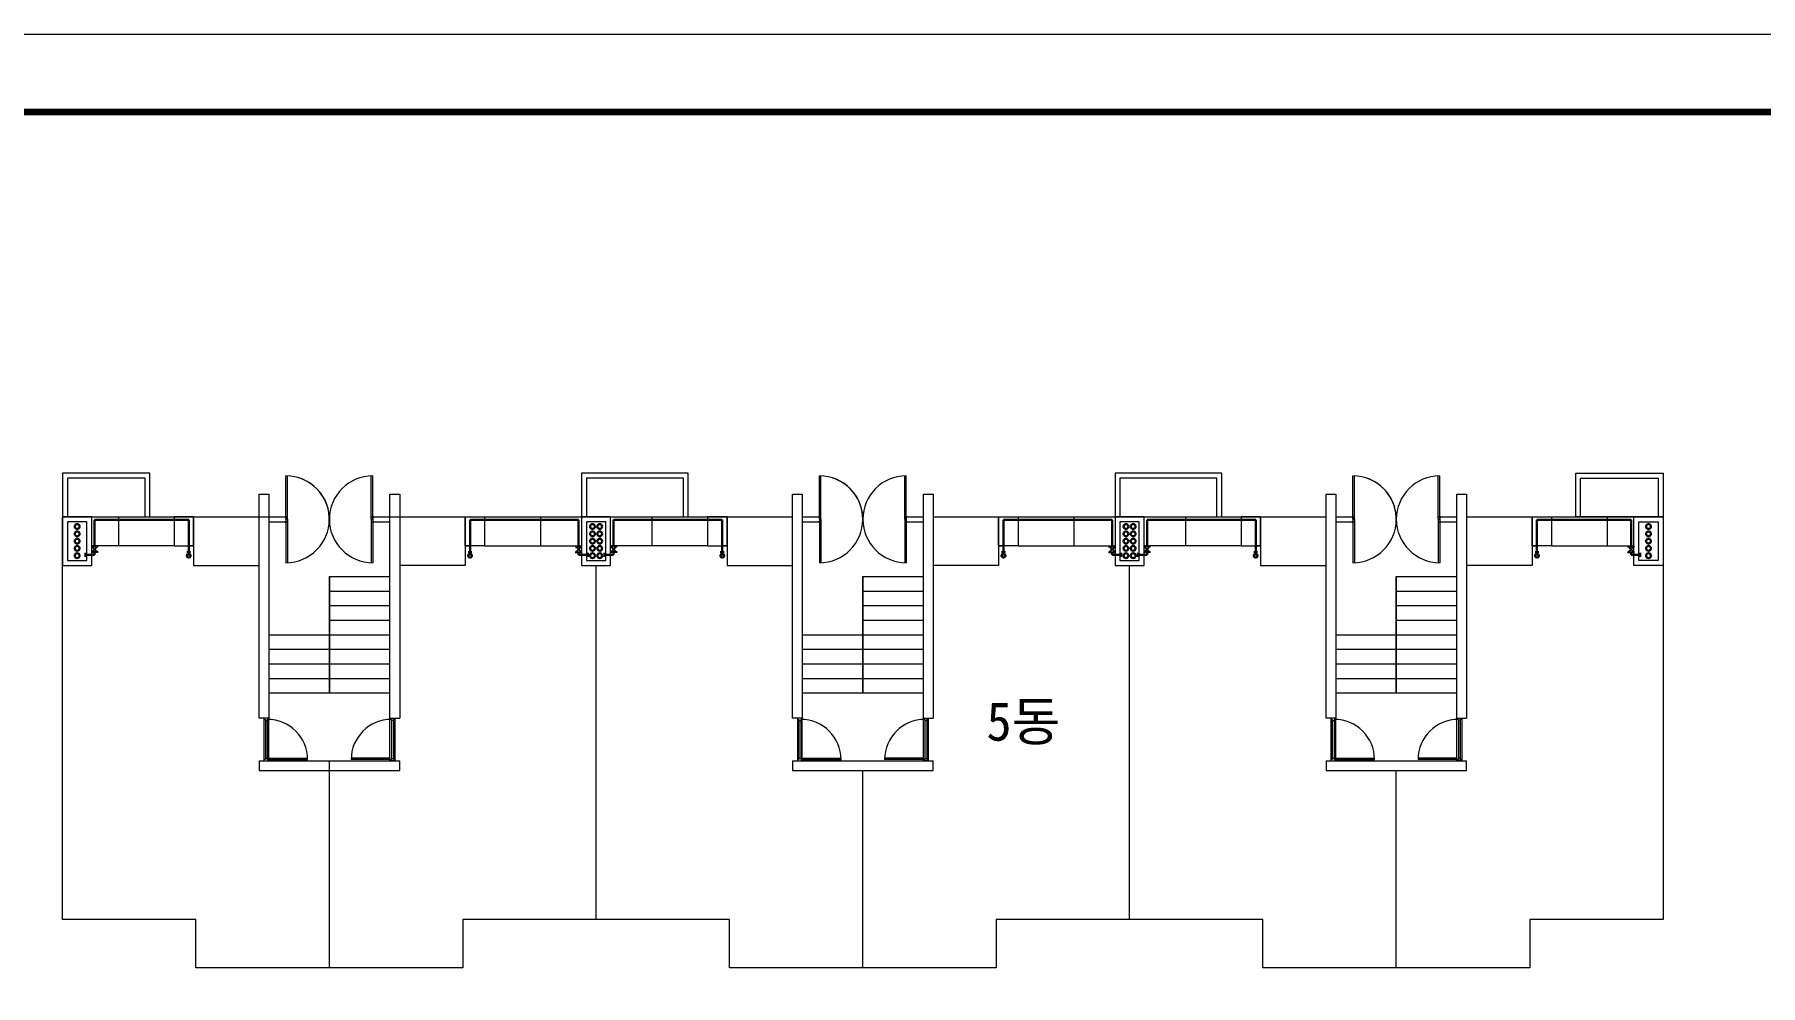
# Model space of a CAD drawing. Header units: millimetres. Extents: x 77978 to 1977917, y -128530 to 383426.
# Drawn here: x 1661216 to 1696804, y 109608 to 129213 of the extents above; entities that cross this region are included whole.
import ezdxf

# ---------------------------------------------------------------- set-up
doc = ezdxf.new("R2010")
doc.units = ezdxf.units.MM
doc.header["$LTSCALE"] = 20
doc.layers.get('0').update_dxf_attribs({"lineweight": 0})
doc.layers.add('TEXT', color=2, linetype='Continuous')
doc.layers.add('급수부품', color=2, linetype='Continuous')
for name, color, linetype, lineweight in [('WID', 6, 'Continuous', 0), ('건축선', 7, 'Continuous', 0), ('급수', 3, 'Continuous', 30)]:
    doc.layers.add(name, color=color, linetype=linetype, lineweight=lineweight)
doc.styles.add('굴림800', font='', dxfattribs={"height": 800})
doc.styles.get('굴림800').set_extended_font_data('GulimChe')

# ---------------------------------------------------------------- blocks, each defined once
blk = doc.blocks.new('상수도 도각-다중')
at = {"lineweight": 100}
blk.add_line((123000, 86100), (3000, 86100), dxfattribs=at)
blk.add_lwpolyline([(0, 0), (126000, 0), (126000, 89100), (0, 89100)], close=True)
blk = doc.blocks.new('A$C701459fe')
at = {"layer": '급수부품'}
for p, q in [((0, -283), (0, 284)), ((0, 233), (460, -232)), ((460, 233), (0, -232)), ((460, -283), (460, 284))]:
    blk.add_line(p, q, dxfattribs=at)

msp = doc.modelspace()

# ---------------------------------------------------------------- linework, layer by layer
for p, q in [((1663495.1, 119269.1), (1663495.1, 120069.1)), ((1674595.1, 119269.1), (1674595.1, 120069.1)), ((1685595.1, 119269.1), (1685595.1, 120069.1)), ((1693095.1, 119269.1), (1693095.1, 120069.1)), ((1665845.1, 119739.1), (1666045.1, 119739.1)), ((1668545.1, 119739.1), (1668745.1, 119739.1)), ((1676845.1, 119739.1), (1677045.1, 119739.1)), ((1679545.1, 119739.1), (1679745.1, 119739.1)), ((1687845.1, 119739.1), (1688045.1, 119739.1)), ((1690545.1, 119739.1), (1690745.1, 119739.1)), ((1661795.1, 119269.1), (1666045.1, 119269.1)), ((1661795.1, 110969.1), (1661795.1, 119269.1)), ((1662395.1, 119269.1), (1664495.1, 119269.1)), ((1662945.1, 119269.1), (1662945.1, 118669.1)), ((1664495.1, 119269.1), (1664495.1, 118269.1)), ((1668545.1, 119269.1), (1676845.1, 119269.1)), ((1670095.1, 119269.1), (1670095.1, 118269.1)), ((1671645.1, 119269.1), (1671645.1, 118669.1)), ((1673945.1, 119269.1), (1673945.1, 118669.1)), ((1675495.1, 119269.1), (1675495.1, 118269.1)), ((1679745.1, 119269.1), (1687845.1, 119269.1)), ((1681095.1, 119269.1), (1681095.1, 118269.1)), ((1682645.1, 119269.1), (1682645.1, 118669.1)), ((1684945.1, 119269.1), (1684945.1, 118669.1)), ((1686495.1, 119269.1), (1686495.1, 118269.1)), ((1690745.1, 119269.1), (1694795.1, 119269.1)), ((1692095.1, 119269.1), (1692095.1, 118269.1)), ((1693645.1, 119269.1), (1693645.1, 118669.1)), ((1694795.1, 119269.1), (1694795.1, 110969.1)), ((1664095.1, 118669.1), (1662395.1, 118669.1)), ((1664495.1, 118669.1), (1664395.1, 118669.1)), ((1670095.1, 118669.1), (1670195.1, 118669.1)), ((1670495.1, 118669.1), (1672495.1, 118669.1)), ((1675095.1, 118669.1), (1673095.1, 118669.1)), ((1675495.1, 118669.1), (1675395.1, 118669.1)), ((1681095.1, 118669.1), (1681195.1, 118669.1)), ((1681495.1, 118669.1), (1683495.1, 118669.1)), ((1686095.1, 118669.1), (1684095.1, 118669.1)), ((1686495.1, 118669.1), (1686395.1, 118669.1)), ((1692095.1, 118669.1), (1692195.1, 118669.1)), ((1692495.1, 118669.1), (1694195.1, 118669.1)), ((1664495.1, 118269.1), (1665845.1, 118269.1)), ((1670095.1, 118269.1), (1668745.1, 118269.1)), ((1672795.1, 110969.1), (1672795.1, 118269.1)), ((1675495.1, 118269.1), (1676845.1, 118269.1)), ((1681095.1, 118269.1), (1679745.1, 118269.1)), ((1683795.1, 110969.1), (1683795.1, 118269.1)), ((1686495.1, 118269.1), (1687845.1, 118269.1)), ((1692095.1, 118269.1), (1690745.1, 118269.1)), ((1667295.1, 115639.1), (1667295.1, 118039.1)), ((1678295.1, 115639.1), (1678295.1, 118039.1)), ((1678295.1, 115639.1), (1678295.1, 118039.1)), ((1689295.1, 115639.1), (1689295.1, 118039.1)), ((1689295.1, 115639.1), (1689295.1, 118039.1)), ((1667295.1, 109969.1), (1667295.1, 114239.1)), ((1678295.1, 109969.1), (1678295.1, 114039.1)), ((1689295.1, 109969.1), (1689295.1, 114039.1)), ((1664545.1, 110969.1), (1661795.1, 110969.1)), ((1664545.1, 109969.1), (1664545.1, 110969.1)), ((1675545.1, 110969.1), (1670045.1, 110969.1)), ((1670045.1, 110969.1), (1670045.1, 109969.1)), ((1675545.1, 109969.1), (1675545.1, 110969.1)), ((1686545.1, 110969.1), (1681045.1, 110969.1)), ((1681045.1, 110969.1), (1681045.1, 109969.1)), ((1686545.1, 109969.1), (1686545.1, 110969.1)), ((1694795.1, 110969.1), (1692045.1, 110969.1)), ((1692045.1, 110969.1), (1692045.1, 109969.1)), ((1670045.1, 109969.1), (1664545.1, 109969.1)), ((1681045.1, 109969.1), (1675545.1, 109969.1)), ((1692045.1, 109969.1), (1686545.1, 109969.1))]:
    msp.add_line(p, q)
at = {"color": 5}
for p, q in [((1672595.1, 119269.1), (1674595.1, 119269.1)), ((1683595.1, 119269.1), (1685595.1, 119269.1))]:
    msp.add_line(p, q, dxfattribs=at)
for points in [[(1663595.1, 120169.1), (1661795.1, 120169.1), (1661795.1, 119269.1), (1663595.1, 119269.1)], [(1663495.1, 120069.1), (1661895.1, 120069.1), (1661895.1, 119269.1), (1663495.1, 119269.1)], [(1674695.1, 120169.1), (1672495.1, 120169.1), (1672495.1, 119269.1), (1674695.1, 119269.1)], [(1674595.1, 120069.1), (1672595.1, 120069.1), (1672595.1, 119269.1), (1674595.1, 119269.1)], [(1685695.1, 120169.1), (1683495.1, 120169.1), (1683495.1, 119269.1), (1685695.1, 119269.1)], [(1685595.1, 120069.1), (1683595.1, 120069.1), (1683595.1, 119269.1), (1685595.1, 119269.1)], [(1692995.1, 120169.1), (1694795.1, 120169.1), (1694795.1, 119269.1), (1692995.1, 119269.1)], [(1693095.1, 120069.1), (1694695.1, 120069.1), (1694695.1, 119269.1), (1693095.1, 119269.1)], [(1661795.1, 118269.1), (1662395.1, 118269.1), (1662395.1, 119269.1), (1661795.1, 119269.1)], [(1664095.1, 118669.1), (1664495.1, 118669.1), (1664495.1, 119269.1), (1664095.1, 119269.1)], [(1670495.1, 118669.1), (1670095.1, 118669.1), (1670095.1, 119269.1), (1670495.1, 119269.1)], [(1672495.1, 118269.1), (1673095.1, 118269.1), (1673095.1, 119269.1), (1672495.1, 119269.1)], [(1675095.1, 118669.1), (1675495.1, 118669.1), (1675495.1, 119269.1), (1675095.1, 119269.1)], [(1681495.1, 118669.1), (1681095.1, 118669.1), (1681095.1, 119269.1), (1681495.1, 119269.1)], [(1683495.1, 118269.1), (1684095.1, 118269.1), (1684095.1, 119269.1), (1683495.1, 119269.1)], [(1686095.1, 118669.1), (1686495.1, 118669.1), (1686495.1, 119269.1), (1686095.1, 119269.1)], [(1692495.1, 118669.1), (1692095.1, 118669.1), (1692095.1, 119269.1), (1692495.1, 119269.1)], [(1694795.1, 118269.1), (1694195.1, 118269.1), (1694195.1, 119269.1), (1694795.1, 119269.1)], [(1661895.1, 118369.1), (1662295.1, 118369.1), (1662295.1, 119169.1), (1661895.1, 119169.1)], [(1672595.1, 118369.1), (1672995.1, 118369.1), (1672995.1, 119169.1), (1672595.1, 119169.1)], [(1683595.1, 118369.1), (1683995.1, 118369.1), (1683995.1, 119169.1), (1683595.1, 119169.1)], [(1694695.1, 118369.1), (1694295.1, 118369.1), (1694295.1, 119169.1), (1694695.1, 119169.1)]]:
    msp.add_lwpolyline(points, close=True)
at = {"layer": 'WID'}
for p, q in [((1666400.1, 119219.1), (1666400.1, 120114.1)), ((1666430.1, 119219.1), (1666430.1, 120113.6)), ((1668160.1, 119219.1), (1668160.1, 120113.6)), ((1668160.1, 119269.1), (1668160.1, 120109.7)), ((1668190.1, 119219.1), (1668190.1, 120114.1)), ((1668190.1, 119219.1), (1668190.1, 120110.3)), ((1677400.1, 119219.1), (1677400.1, 120114.1)), ((1677430.1, 119219.1), (1677430.1, 120113.6)), ((1679160.1, 119219.1), (1679160.1, 120113.6)), ((1679160.1, 119269.1), (1679160.1, 120109.7)), ((1679190.1, 119219.1), (1679190.1, 120114.1)), ((1679190.1, 119219.1), (1679190.1, 120110.3)), ((1688400.1, 119219.1), (1688400.1, 120114.1)), ((1688430.1, 119219.1), (1688430.1, 120113.6)), ((1690160.1, 119219.1), (1690160.1, 120113.6)), ((1690160.1, 119269.1), (1690160.1, 120109.7)), ((1690190.1, 119219.1), (1690190.1, 120114.1)), ((1690190.1, 119219.1), (1690190.1, 120110.3)), ((1666045.1, 119269.1), (1666430.1, 119269.1)), ((1666375.1, 119269.1), (1666400.1, 119269.1)), ((1666400.1, 119269.1), (1666400.1, 119169.1)), ((1666430.1, 119269.1), (1666400.1, 119269.1)), ((1668160.1, 119269.1), (1668545.1, 119269.1)), ((1668190.1, 119269.1), (1668160.1, 119269.1)), ((1668190.1, 119269.1), (1668190.1, 119169.1)), ((1668215.1, 119269.1), (1668190.1, 119269.1)), ((1668190.1, 119269.1), (1668190.1, 119169.1)), ((1677045.1, 119269.1), (1677430.1, 119269.1)), ((1677375.1, 119269.1), (1677400.1, 119269.1)), ((1677400.1, 119269.1), (1677400.1, 119169.1)), ((1677430.1, 119269.1), (1677400.1, 119269.1)), ((1679160.1, 119269.1), (1679545.1, 119269.1)), ((1679190.1, 119269.1), (1679160.1, 119269.1)), ((1679190.1, 119269.1), (1679190.1, 119169.1)), ((1679215.1, 119269.1), (1679190.1, 119269.1)), ((1679190.1, 119269.1), (1679190.1, 119169.1)), ((1688045.1, 119269.1), (1688430.1, 119269.1)), ((1688375.1, 119269.1), (1688400.1, 119269.1)), ((1688400.1, 119269.1), (1688400.1, 119169.1)), ((1688430.1, 119269.1), (1688400.1, 119269.1)), ((1690160.1, 119269.1), (1690545.1, 119269.1)), ((1690190.1, 119269.1), (1690160.1, 119269.1)), ((1690190.1, 119269.1), (1690190.1, 119169.1)), ((1690215.1, 119269.1), (1690190.1, 119269.1)), ((1690190.1, 119269.1), (1690190.1, 119169.1)), ((1666045.1, 119169.1), (1666430.1, 119169.1)), ((1666400.1, 119169.1), (1666375.1, 119169.1)), ((1666375.1, 119169.1), (1666400.1, 119169.1)), ((1666430.1, 119219.1), (1666400.1, 119219.1)), ((1666400.1, 119219.1), (1666400.1, 118324.1)), ((1666430.1, 119169.1), (1666400.1, 119169.1)), ((1666430.1, 119219.1), (1666430.1, 118324.6)), ((1668160.1, 119219.1), (1668190.1, 119219.1)), ((1668160.1, 119219.1), (1668160.1, 118324.6)), ((1668160.1, 119219.1), (1668190.1, 119219.1)), ((1668160.1, 119169.1), (1668545.1, 119169.1)), ((1668160.1, 119169.1), (1668190.1, 119169.1)), ((1668190.1, 119219.1), (1668190.1, 118324.1)), ((1668190.1, 119169.1), (1668215.1, 119169.1)), ((1677045.1, 119169.1), (1677430.1, 119169.1)), ((1677400.1, 119169.1), (1677375.1, 119169.1)), ((1677375.1, 119169.1), (1677400.1, 119169.1)), ((1677430.1, 119219.1), (1677400.1, 119219.1)), ((1677400.1, 119219.1), (1677400.1, 118324.1)), ((1677430.1, 119169.1), (1677400.1, 119169.1)), ((1677430.1, 119219.1), (1677430.1, 118324.6)), ((1679160.1, 119219.1), (1679190.1, 119219.1)), ((1679160.1, 119219.1), (1679160.1, 118324.6)), ((1679160.1, 119219.1), (1679190.1, 119219.1)), ((1679160.1, 119169.1), (1679545.1, 119169.1)), ((1679160.1, 119169.1), (1679190.1, 119169.1)), ((1679190.1, 119219.1), (1679190.1, 118324.1)), ((1679190.1, 119169.1), (1679215.1, 119169.1)), ((1688045.1, 119169.1), (1688430.1, 119169.1)), ((1688400.1, 119169.1), (1688375.1, 119169.1)), ((1688375.1, 119169.1), (1688400.1, 119169.1)), ((1688430.1, 119219.1), (1688400.1, 119219.1)), ((1688400.1, 119219.1), (1688400.1, 118324.1)), ((1688430.1, 119169.1), (1688400.1, 119169.1)), ((1688430.1, 119219.1), (1688430.1, 118324.6)), ((1690160.1, 119219.1), (1690190.1, 119219.1)), ((1690160.1, 119219.1), (1690160.1, 118324.6)), ((1690160.1, 119219.1), (1690190.1, 119219.1)), ((1690160.1, 119169.1), (1690545.1, 119169.1)), ((1690160.1, 119169.1), (1690190.1, 119169.1)), ((1690190.1, 119219.1), (1690190.1, 118324.1)), ((1690190.1, 119169.1), (1690215.1, 119169.1)), ((1666045.1, 115119.1), (1665945.1, 115119.1)), ((1665945.1, 115119.1), (1665945.1, 115094.1)), ((1666045.1, 115119.1), (1665945.1, 115119.1)), ((1665945.1, 115094.1), (1665945.1, 114294.1)), ((1665945.1, 115094.1), (1665975.6, 115094.1)), ((1665975.6, 115094.1), (1665975.6, 114284.1)), ((1665975.6, 115094.1), (1665975.6, 115074.1)), ((1665975.6, 115074.1), (1666015.6, 115074.1)), ((1666015.6, 115094.1), (1666045.1, 115094.1)), ((1666015.6, 115094.1), (1666015.6, 114264.1)), ((1666045.1, 115094.1), (1666045.1, 115119.1)), ((1666045.1, 114264.1), (1666045.1, 115094.1)), ((1668545.1, 115119.1), (1668645.1, 115119.1)), ((1668545.1, 115119.1), (1668645.1, 115119.1)), ((1668545.1, 115119.1), (1668645.1, 115119.1)), ((1668545.1, 115094.1), (1668545.1, 115119.1)), ((1668545.1, 115119.1), (1668645.1, 115119.1)), ((1668574.5, 115094.1), (1668545.1, 115094.1)), ((1668545.1, 114264.1), (1668545.1, 115094.1)), ((1668574.5, 115094.1), (1668574.5, 114264.1)), ((1668614.5, 115074.1), (1668574.5, 115074.1)), ((1668614.5, 115094.1), (1668614.5, 114284.1)), ((1668645.1, 115094.1), (1668614.5, 115094.1)), ((1668614.5, 115094.1), (1668614.5, 115074.1)), ((1668645.1, 115119.1), (1668645.1, 115094.1)), ((1668645.1, 115094.1), (1668645.1, 114294.1)), ((1677045.1, 115119.1), (1676945.1, 115119.1)), ((1676945.1, 115119.1), (1676945.1, 115094.1)), ((1677045.1, 115119.1), (1676945.1, 115119.1)), ((1676945.1, 115094.1), (1676945.1, 114294.1)), ((1676945.1, 115094.1), (1676975.6, 115094.1)), ((1676975.6, 115094.1), (1676975.6, 114284.1)), ((1676975.6, 115094.1), (1676975.6, 115074.1)), ((1676975.6, 115074.1), (1677015.6, 115074.1)), ((1677015.6, 115094.1), (1677045.1, 115094.1)), ((1677015.6, 115094.1), (1677015.6, 114264.1)), ((1677045.1, 115094.1), (1677045.1, 115119.1)), ((1677045.1, 114264.1), (1677045.1, 115094.1)), ((1679545.1, 115119.1), (1679645.1, 115119.1)), ((1679545.1, 115119.1), (1679645.1, 115119.1)), ((1679545.1, 115119.1), (1679645.1, 115119.1)), ((1679545.1, 115094.1), (1679545.1, 115119.1)), ((1679545.1, 115119.1), (1679645.1, 115119.1)), ((1679574.5, 115094.1), (1679545.1, 115094.1)), ((1679545.1, 114264.1), (1679545.1, 115094.1)), ((1679574.5, 115094.1), (1679574.5, 114264.1)), ((1679614.5, 115074.1), (1679574.5, 115074.1)), ((1679614.5, 115094.1), (1679614.5, 114284.1)), ((1679645.1, 115094.1), (1679614.5, 115094.1)), ((1679614.5, 115094.1), (1679614.5, 115074.1)), ((1679645.1, 115119.1), (1679645.1, 115094.1)), ((1679645.1, 115094.1), (1679645.1, 114294.1)), ((1688045.1, 115119.1), (1687945.1, 115119.1)), ((1687945.1, 115119.1), (1687945.1, 115094.1)), ((1688045.1, 115119.1), (1687945.1, 115119.1)), ((1687945.1, 115094.1), (1687945.1, 114294.1)), ((1687945.1, 115094.1), (1687975.6, 115094.1)), ((1687975.6, 115094.1), (1687975.6, 114284.1)), ((1687975.6, 115094.1), (1687975.6, 115074.1)), ((1687975.6, 115074.1), (1688015.6, 115074.1)), ((1688015.6, 115094.1), (1688045.1, 115094.1)), ((1688015.6, 115094.1), (1688015.6, 114264.1)), ((1688045.1, 115094.1), (1688045.1, 115119.1)), ((1688045.1, 114264.1), (1688045.1, 115094.1)), ((1690545.1, 115119.1), (1690645.1, 115119.1)), ((1690545.1, 115119.1), (1690645.1, 115119.1)), ((1690545.1, 115119.1), (1690645.1, 115119.1)), ((1690545.1, 115094.1), (1690545.1, 115119.1)), ((1690545.1, 115119.1), (1690645.1, 115119.1)), ((1690574.5, 115094.1), (1690545.1, 115094.1)), ((1690545.1, 114264.1), (1690545.1, 115094.1)), ((1690574.5, 115094.1), (1690574.5, 114264.1)), ((1690614.5, 115074.1), (1690574.5, 115074.1)), ((1690614.5, 115094.1), (1690614.5, 114284.1)), ((1690645.1, 115094.1), (1690614.5, 115094.1)), ((1690614.5, 115094.1), (1690614.5, 115074.1)), ((1690645.1, 115119.1), (1690645.1, 115094.1)), ((1690645.1, 115094.1), (1690645.1, 114294.1)), ((1665945.1, 114294.1), (1665945.1, 114264.1)), ((1665945.1, 114264.1), (1665945.1, 114239.1)), ((1665975.6, 114264.1), (1665945.1, 114264.1)), ((1665945.1, 114239.1), (1666045.1, 114239.1)), ((1665975.6, 114284.1), (1665975.6, 114264.1)), ((1666015.6, 114284.1), (1665975.6, 114284.1)), ((1666015.6, 114264.1), (1666045.1, 114264.1)), ((1666045.1, 114294.1), (1666845, 114294.1)), ((1666045.1, 114264.1), (1666845.6, 114264.1)), ((1666045.1, 114239.1), (1666045.1, 114264.1)), ((1668545.1, 114264.1), (1667744.5, 114264.1)), ((1668545.1, 114294.1), (1667745.1, 114294.1)), ((1668545.1, 114239.1), (1668545.1, 114264.1)), ((1668574.5, 114264.1), (1668545.1, 114264.1)), ((1668645.1, 114239.1), (1668545.1, 114239.1)), ((1668574.5, 114284.1), (1668614.5, 114284.1)), ((1668614.5, 114284.1), (1668614.5, 114264.1)), ((1668614.5, 114264.1), (1668645.1, 114264.1)), ((1668645.1, 114294.1), (1668645.1, 114264.1)), ((1668645.1, 114264.1), (1668645.1, 114239.1)), ((1676945.1, 114294.1), (1676945.1, 114264.1)), ((1676945.1, 114264.1), (1676945.1, 114239.1)), ((1676975.6, 114264.1), (1676945.1, 114264.1)), ((1676945.1, 114239.1), (1677045.1, 114239.1)), ((1676975.6, 114284.1), (1676975.6, 114264.1)), ((1677015.6, 114284.1), (1676975.6, 114284.1)), ((1677015.6, 114264.1), (1677045.1, 114264.1)), ((1677045.1, 114294.1), (1677845, 114294.1)), ((1677045.1, 114264.1), (1677845.6, 114264.1)), ((1677045.1, 114239.1), (1677045.1, 114264.1)), ((1679545.1, 114264.1), (1678744.5, 114264.1)), ((1679545.1, 114294.1), (1678745.1, 114294.1)), ((1679545.1, 114239.1), (1679545.1, 114264.1)), ((1679574.5, 114264.1), (1679545.1, 114264.1)), ((1679645.1, 114239.1), (1679545.1, 114239.1)), ((1679574.5, 114284.1), (1679614.5, 114284.1)), ((1679614.5, 114284.1), (1679614.5, 114264.1)), ((1679614.5, 114264.1), (1679645.1, 114264.1)), ((1679645.1, 114294.1), (1679645.1, 114264.1)), ((1679645.1, 114264.1), (1679645.1, 114239.1)), ((1687945.1, 114294.1), (1687945.1, 114264.1)), ((1687945.1, 114264.1), (1687945.1, 114239.1)), ((1687975.6, 114264.1), (1687945.1, 114264.1)), ((1687945.1, 114239.1), (1688045.1, 114239.1)), ((1687975.6, 114284.1), (1687975.6, 114264.1)), ((1688015.6, 114284.1), (1687975.6, 114284.1)), ((1688015.6, 114264.1), (1688045.1, 114264.1)), ((1688045.1, 114294.1), (1688845, 114294.1)), ((1688045.1, 114264.1), (1688845.6, 114264.1)), ((1688045.1, 114239.1), (1688045.1, 114264.1)), ((1690545.1, 114264.1), (1689744.5, 114264.1)), ((1690545.1, 114294.1), (1689745.1, 114294.1)), ((1690545.1, 114239.1), (1690545.1, 114264.1)), ((1690574.5, 114264.1), (1690545.1, 114264.1)), ((1690645.1, 114239.1), (1690545.1, 114239.1)), ((1690574.5, 114284.1), (1690614.5, 114284.1)), ((1690614.5, 114284.1), (1690614.5, 114264.1)), ((1690614.5, 114264.1), (1690645.1, 114264.1)), ((1690645.1, 114294.1), (1690645.1, 114264.1)), ((1690645.1, 114264.1), (1690645.1, 114239.1))]:
    msp.add_line(p, q, dxfattribs=at)
for centre, radius, start, end in [((1666400.1, 119219.1), 895, 356.79745, 90), ((1666400.1, 119219.1), 895, 270, 90), ((1668190.1, 119219.1), 895, 90, 270), ((1677400.1, 119219.1), 895, 356.79745, 90), ((1677400.1, 119219.1), 895, 270, 90), ((1679190.1, 119219.1), 895, 90, 270), ((1688400.1, 119219.1), 895, 356.79745, 90), ((1688400.1, 119219.1), 895, 270, 90), ((1690190.1, 119219.1), 895, 90, 270), ((1666015.6, 114264.1), 830, 0, 90), ((1668574.5, 114264.1), 830, 90, 180), ((1677015.6, 114264.1), 830, 0, 90), ((1679574.5, 114264.1), 830, 90, 180), ((1688015.6, 114264.1), 830, 0, 90), ((1690574.5, 114264.1), 830, 90, 180)]:
    msp.add_arc(centre, radius, start, end, dxfattribs=at)
at = {"layer": '건축선'}
for p, q in [((1666045.1, 119739.1), (1666045.1, 115119.1)), ((1668545.1, 115119.1), (1668545.1, 119739.1)), ((1677045.1, 119739.1), (1677045.1, 115119.1)), ((1679545.1, 115119.1), (1679545.1, 119739.1)), ((1688045.1, 119739.1), (1688045.1, 115119.1)), ((1690545.1, 115119.1), (1690545.1, 119739.1)), ((1667295.1, 118039.1), (1668545.1, 118039.1)), ((1667295.1, 118039.1), (1667295.1, 115639.1)), ((1678295.1, 118039.1), (1679545.1, 118039.1)), ((1678295.1, 118039.1), (1678295.1, 115639.1)), ((1689295.1, 118039.1), (1690545.1, 118039.1)), ((1689295.1, 118039.1), (1689295.1, 115639.1)), ((1667295.1, 117739.1), (1668545.1, 117739.1)), ((1678295.1, 117739.1), (1679545.1, 117739.1)), ((1689295.1, 117739.1), (1690545.1, 117739.1)), ((1667295.1, 117439.1), (1668545.1, 117439.1)), ((1667295.1, 117139.1), (1668545.1, 117139.1)), ((1678295.1, 117439.1), (1679545.1, 117439.1)), ((1678295.1, 117139.1), (1679545.1, 117139.1)), ((1689295.1, 117439.1), (1690545.1, 117439.1)), ((1689295.1, 117139.1), (1690545.1, 117139.1)), ((1666045.1, 116839.1), (1668545.1, 116839.1)), ((1677045.1, 116839.1), (1679545.1, 116839.1)), ((1688045.1, 116839.1), (1690545.1, 116839.1)), ((1666045.1, 116539.1), (1668545.1, 116539.1)), ((1677045.1, 116539.1), (1679545.1, 116539.1)), ((1688045.1, 116539.1), (1690545.1, 116539.1)), ((1666045.1, 116239.1), (1668545.1, 116239.1)), ((1677045.1, 116239.1), (1679545.1, 116239.1)), ((1688045.1, 116239.1), (1690545.1, 116239.1)), ((1666045.1, 115939.1), (1668545.1, 115939.1)), ((1677045.1, 115939.1), (1679545.1, 115939.1)), ((1688045.1, 115939.1), (1690545.1, 115939.1)), ((1666045.1, 115639.1), (1668545.1, 115639.1)), ((1677045.1, 115639.1), (1679545.1, 115639.1)), ((1688045.1, 115639.1), (1690545.1, 115639.1)), ((1666045.1, 115119.1), (1665845.1, 115119.1)), ((1666045.1, 115119.1), (1665845.1, 115119.1)), ((1668545.1, 115119.1), (1668745.1, 115119.1)), ((1668545.1, 115119.1), (1668745.1, 115119.1)), ((1677045.1, 115119.1), (1676845.1, 115119.1)), ((1677045.1, 115119.1), (1676845.1, 115119.1)), ((1679545.1, 115119.1), (1679745.1, 115119.1)), ((1679545.1, 115119.1), (1679745.1, 115119.1)), ((1688045.1, 115119.1), (1687845.1, 115119.1)), ((1688045.1, 115119.1), (1687845.1, 115119.1)), ((1690545.1, 115119.1), (1690745.1, 115119.1)), ((1690545.1, 115119.1), (1690745.1, 115119.1)), ((1665845.1, 114239.1), (1665845.1, 114039.1)), ((1665845.1, 114239.1), (1668745.1, 114239.1)), ((1668745.1, 114039.1), (1668745.1, 114239.1)), ((1676845.1, 114239.1), (1676845.1, 114039.1)), ((1676845.1, 114239.1), (1679745.1, 114239.1)), ((1679745.1, 114039.1), (1679745.1, 114239.1)), ((1687845.1, 114239.1), (1687845.1, 114039.1)), ((1687845.1, 114239.1), (1690745.1, 114239.1)), ((1690745.1, 114039.1), (1690745.1, 114239.1)), ((1665845.1, 114039.1), (1667295.1, 114039.1)), ((1667295.1, 114039.1), (1668745.1, 114039.1)), ((1676845.1, 114039.1), (1678295.1, 114039.1)), ((1678295.1, 114039.1), (1679745.1, 114039.1)), ((1687845.1, 114039.1), (1689295.1, 114039.1)), ((1689295.1, 114039.1), (1690745.1, 114039.1))]:
    msp.add_line(p, q, dxfattribs=at)
for points in [[(1665845.1, 115119.1), (1665845.1, 119739.1)], [(1668745.1, 119739.1), (1668745.1, 119479.1), (1668745.1, 115119.1)], [(1676845.1, 115119.1), (1676845.1, 119739.1)], [(1679745.1, 119739.1), (1679745.1, 119479.1), (1679745.1, 115119.1)], [(1687845.1, 115119.1), (1687845.1, 119739.1)], [(1690745.1, 119739.1), (1690745.1, 119479.1), (1690745.1, 115119.1)]]:
    msp.add_lwpolyline(points, dxfattribs=at)
at = {"layer": '급수'}
for p, q in [((1662455.1, 118657.1), (1662455.1, 119209.1)), ((1662455.1, 119209.1), (1664395.3, 119209.1)), ((1664395.3, 119209.1), (1664395, 118539.1)), ((1670194.9, 119209.1), (1670195.1, 118539.1)), ((1672435.1, 119209.1), (1670194.9, 119209.1)), ((1672435.1, 118657.1), (1672435.1, 119209.1)), ((1673155.1, 118657.1), (1673155.1, 119209.1)), ((1673155.1, 119209.1), (1675395.3, 119209.1)), ((1675395.3, 119209.1), (1675395, 118539.1)), ((1681194.9, 119209.1), (1681195.1, 118539.1)), ((1683435.1, 119209.1), (1681194.9, 119209.1)), ((1683435.1, 118657.1), (1683435.1, 119209.1)), ((1684155.1, 118657.1), (1684155.1, 119209.1)), ((1684155.1, 119209.1), (1686395.3, 119209.1)), ((1686395.3, 119209.1), (1686395, 118539.1)), ((1692194.9, 119209.1), (1692195.1, 118539.1)), ((1694135.1, 119209.1), (1692194.9, 119209.1)), ((1694135.1, 118657.1), (1694135.1, 119209.1)), ((1662455.1, 118598.2), (1662455.1, 118598.6)), ((1662455.1, 118486.6), (1662455.1, 118539.7)), ((1672435.1, 118486.6), (1672435.1, 118539.7)), ((1673155.1, 118486.6), (1673155.1, 118539.7)), ((1683435.1, 118486.6), (1683435.1, 118539.7)), ((1684155.1, 118486.6), (1684155.1, 118539.7)), ((1694135.1, 118598.2), (1694135.1, 118598.6)), ((1694135.1, 118486.6), (1694135.1, 118539.7)), ((1662455.1, 118486.6), (1662265.4, 118486.6)), ((1672435.1, 118486.6), (1672624.7, 118486.6)), ((1673155.1, 118486.6), (1672965.4, 118486.6)), ((1683435.1, 118486.6), (1683624.7, 118486.6)), ((1684155.1, 118486.6), (1683965.4, 118486.6)), ((1694135.1, 118486.6), (1694324.7, 118486.6))]:
    msp.add_line(p, q, dxfattribs=at)
at = {"layer": '급수', "color": 2}
for p, q in [((1662265.5, 118526.6), (1662265.4, 118446.6)), ((1664435.1, 118539.1), (1664355.1, 118539.1)), ((1664395.1, 118539.1), (1664395.1, 118469.1)), ((1670155.1, 118539.1), (1670235.1, 118539.1)), ((1670195.1, 118539.1), (1670195.1, 118469.1)), ((1672624.7, 118526.6), (1672624.7, 118446.6)), ((1672965.5, 118526.6), (1672965.4, 118446.6)), ((1675435.1, 118539.1), (1675355.1, 118539.1)), ((1675395.1, 118539.1), (1675395.1, 118469.1)), ((1681155.1, 118539.1), (1681235.1, 118539.1)), ((1681195.1, 118539.1), (1681195.1, 118469.1)), ((1683624.7, 118526.6), (1683624.7, 118446.6)), ((1683965.5, 118526.6), (1683965.4, 118446.6)), ((1686435.1, 118539.1), (1686355.1, 118539.1)), ((1686395.1, 118539.1), (1686395.1, 118469.1)), ((1692155.1, 118539.1), (1692235.1, 118539.1)), ((1692195.1, 118539.1), (1692195.1, 118469.1)), ((1694324.7, 118526.6), (1694324.7, 118446.6)), ((1664395, 118469.1), (1664395.1, 118469.1)), ((1670195.1, 118469.1), (1670195.1, 118469.1)), ((1675395, 118469.1), (1675395.1, 118469.1)), ((1681195.1, 118469.1), (1681195.1, 118469.1)), ((1686395, 118469.1), (1686395.1, 118469.1)), ((1692195.1, 118469.1), (1692195.1, 118469.1))]:
    msp.add_line(p, q, dxfattribs=at)
at = {"layer": '급수'}
for centre in [(1662095.1, 119069.1), (1662095.1, 118919.1), (1672720.1, 119069.1), (1672720.1, 118919.1), (1672870.1, 119069.1), (1672870.1, 118919.1), (1683720.1, 119069.1), (1683720.1, 118919.1), (1683870.1, 119069.1), (1683870.1, 118919.1), (1694495.1, 119069.1), (1694495.1, 118919.1), (1662095.1, 118769.1), (1662095.1, 118619.1), (1662095.1, 118469.1), (1672720.1, 118769.1), (1672720.1, 118619.1), (1672720.1, 118469.1), (1672870.1, 118769.1), (1672870.1, 118619.1), (1672870.1, 118469.1), (1683720.1, 118769.1), (1683720.1, 118619.1), (1683720.1, 118469.1), (1683870.1, 118769.1), (1683870.1, 118619.1), (1683870.1, 118469.1), (1694495.1, 118769.1), (1694495.1, 118619.1), (1694495.1, 118469.1)]:
    msp.add_circle(centre, 50, dxfattribs=at)
at = {"layer": '급수', "color": 2}
for centre, start, end in [((1664395, 118469.1), 125.97955, 53.97955), ((1670195.1, 118469.1), 126.02045, 54.02045), ((1675395, 118469.1), 125.97955, 53.97955), ((1681195.1, 118469.1), 126.02045, 54.02045), ((1686395, 118469.1), 125.97955, 53.97955), ((1692195.1, 118469.1), 126.02045, 54.02045)]:
    msp.add_arc(centre, 40, start, end, dxfattribs=at)

# ---------------------------------------------------------------- block references
at = {"color": 0, "xscale": 0.5333333333333333, "yscale": 0.5333333333333333, "zscale": 0.5333333333333333}
msp.add_blockref('상수도 도각-다중', (1648096.9, 81693.2), dxfattribs=at)
at = {"layer": '급수부품', "yscale": 0.255000000187131, "zscale": 0.255000000187131}
for p, xscale, rotation in [((1662455.1, 118657.1), -0.255000000187131, 90.01309550461731), ((1672435.1, 118657.1), 0.255000000187131, 269.9869044953826), ((1673155.1, 118657.1), -0.255000000187131, 90.01309550461731), ((1683435.1, 118657.1), 0.255000000187131, 269.9869044953826), ((1684155.1, 118657.1), -0.255000000187131, 90.01309550461731), ((1694135.1, 118657.1), 0.255000000187131, 269.9869044953826)]:
    msp.add_blockref('A$C701459fe', p, dxfattribs=dict(at, xscale=xscale, rotation=rotation))

# ---------------------------------------------------------------- texts
at = {"layer": 'TEXT', "insert": (1680845.4, 115454.2), "char_height": 800, "width": 2446.681, "attachment_point": 1, "style": '굴림800'}
msp.add_mtext('5동', dxfattribs=at)

doc.saveas('drawing.dxf')
